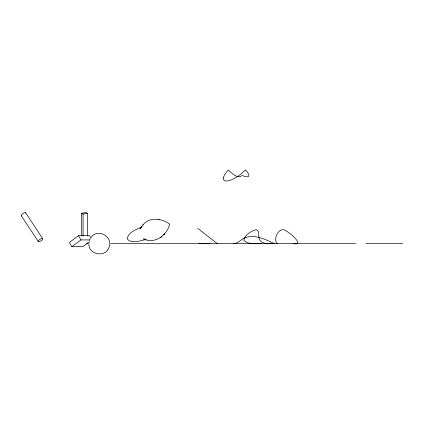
<?xml version="1.0" encoding="UTF-8"?>
<svg xmlns="http://www.w3.org/2000/svg" width="424" height="424" viewBox="0 0 424 424"><rect width="100%" height="100%" fill="white"/><g stroke="black" fill="none" stroke-linecap="round" stroke-linejoin="round"><path stroke-width="0.64" d="M88.918 243.18C87.704 254.665 105.793 258.264 109.063 247.187C113.452 236.82 97.896 228.006 91.266 237.106M141.876 226.803C136.82 229.554 127.688 232.114 127.317 239.046C131.954 244.213 140.667 240.482 146.333 239.449M89.22 241.166L89.353 240.678M89.904 239.253L90.132 238.797M145.724 239.221L143.45 238.924C154.792 244.404 167.077 235.421 169.642 224.121C162.032 218.36 149.396 216.521 142.946 224.937M164.586 233.751L163.563 234.917L164.12 234.281M143.206 224.646L139.957 229.024L141.844 227.137M161.337 236.952L161.846 236.555L160.664 237.482M91.059 238.315L89.533 235.68L78.52 235.68L69.398 242.438L71.842 246.657L82.855 246.657L89.443 241.775M71.842 246.657L80.958 239.899L90.031 239.899M81.366 235.977L81.366 213.277L85.966 212.546L87.683 213.314L87.683 236.02M81.366 213.277L83.083 214.046L87.683 213.314M86.533 243.334L87.683 243.153M233.677 243.689C238.362 243.477 241.198 239.009 245.443 237.588C255.396 234.202 265.657 239.549 274.503 243.689M277.269 243.689C273.448 240.583 276.851 230.147 282.591 229.665C285.723 228.573 306.059 245.644 293.62 243.689M198.867 243.307L209.922 243.307M110.839 243.689L355.609 243.689M365.912 243.689L402.8 243.689M274.752 243.689C269.786 243.339 263.198 244.664 259.742 240.185C257.553 237.133 260.527 231.043 256.324 229.665C251.146 230.953 245.003 234.684 243.832 240.185C247.982 245.072 256.048 242.994 261.825 243.689M158.915 219.51L158.083 219.362M197.711 228.404L217.395 243.689M25.689 212.806L42.67 238.654A2.65 0.927 -33.3 0 1 39.776 241.505A2.65 0.927 -33.3 0 1 38.918 240.148A2.65 0.927 -33.3 0 1 42.67 238.654M21.253 215.705L38.24 241.553M78.52 235.68L80.958 239.899M83.083 214.046L83.083 236.099M21.873 215.901A2.65 0.927 -33.3 0 1 21.613 214.65A2.65 0.927 -33.3 0 1 24.449 212.742A2.65 0.927 -33.3 0 1 25.652 213.357M223.326 177.778C222.579 181.763 227.889 181.414 230.227 180.253C236.03 178.096 241.15 174.333 245.454 169.929C246.848 171.709 249.354 173.66 248.862 176.167C246.954 177.73 244.203 176.098 242.173 175.525C237.519 179.32 231.631 172.997 228.26 169.929L224.985 174.015L223.326 177.778"/></g></svg>
